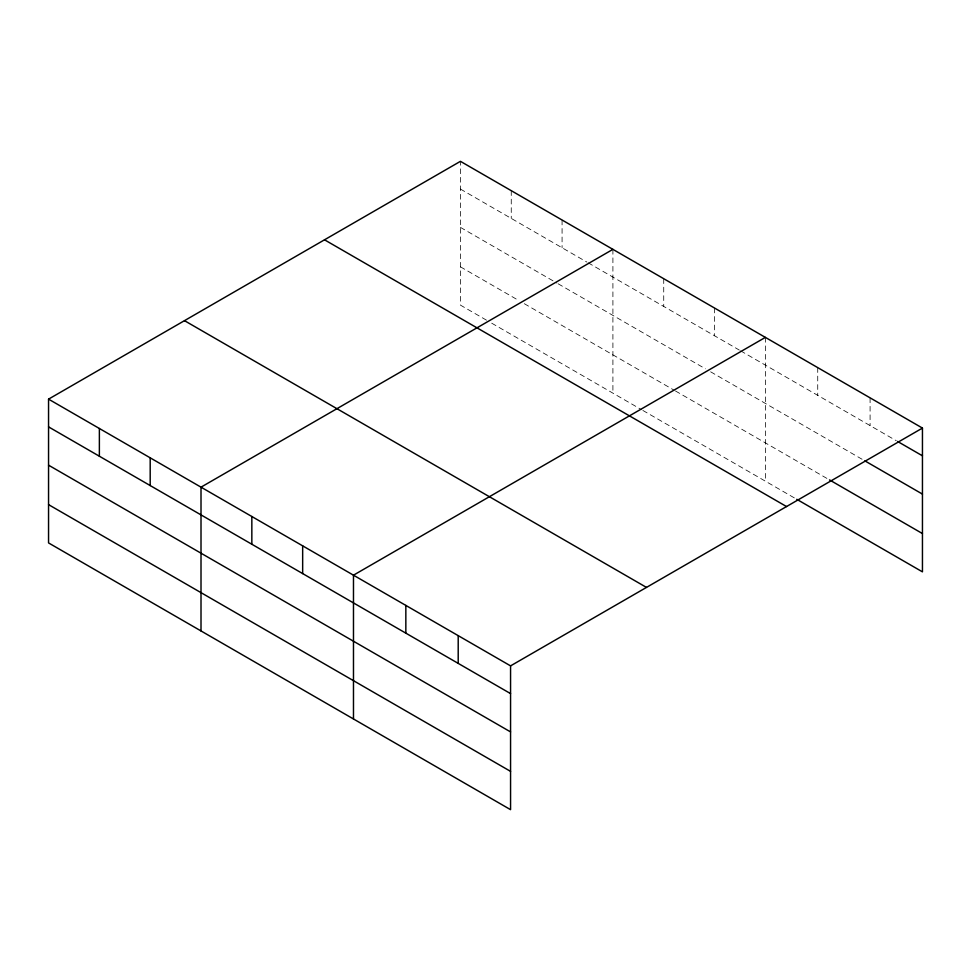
<?xml version="1.0" encoding="UTF-8"?>
<svg xmlns="http://www.w3.org/2000/svg" width="971" height="971" viewBox="0 0 971 971"><rect width="100%" height="100%" fill="white"/><g stroke="black" fill="none" stroke-linecap="round" stroke-linejoin="round"><path stroke-width="0.73" stroke-dasharray="4.86 3.64" d="M486.495 320.175L460.436 305.125L460.436 161.332M460.436 189.066L586.836 262.049M588.147 262.801L739.307 350.07M740.606 350.822L896.269 440.7M460.436 227.372L556.869 283.047M558.167 283.799L705.419 368.81M710.638 371.82L863.547 460.096M460.436 266.831L519.072 300.682M524.291 303.692L674.153 390.208M675.452 390.961L828.202 479.152M491.714 323.185L641.576 409.701M642.875 410.454L795.48 498.56M870.089 397.843L870.089 425.577M817.728 367.608L817.728 395.355M765.366 337.386L765.366 481.167M714.547 308.038L714.547 335.784M663.727 278.701L663.727 306.435M612.907 249.365L612.907 393.146M562.075 220.016L562.075 247.751M511.256 190.68L511.256 218.414"/><path stroke-width="1.46" d="M510.564 731.916L510.564 665.875L48.55 399.142L48.55 542.923L510.564 809.668L510.564 731.916L48.55 465.17M796.778 499.312L922.45 571.858L922.45 428.077L460.436 161.332L48.55 399.142M612.907 249.365L201.009 487.163L201.009 630.944M765.366 337.386L353.48 575.184L353.48 718.977M510.564 665.875L922.45 428.077M897.58 441.453L922.45 455.812M864.858 460.849L922.45 494.105M829.513 479.905L922.45 533.565M324.52 239.813L786.522 506.546M184.478 320.661L646.48 587.406M48.55 426.876L510.564 693.61M48.55 504.629L510.564 771.362M458.203 635.641L458.203 663.387M405.842 605.419L405.842 633.153M302.661 545.848L302.661 573.582M251.841 516.499L251.841 544.233M150.189 457.814L150.189 485.561M99.37 428.478L99.37 456.212"/></g></svg>
